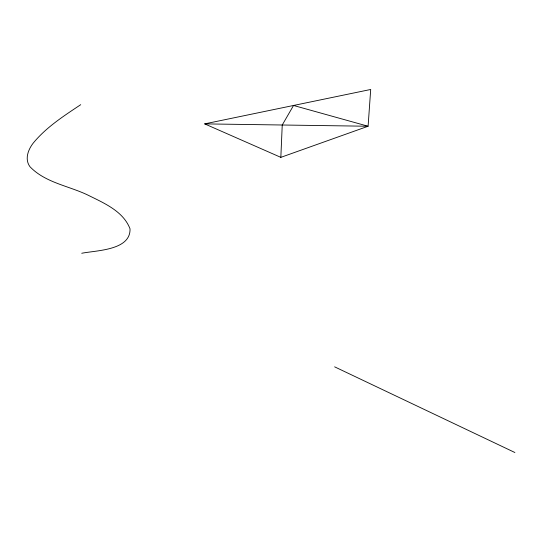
<?xml version="1.0" encoding="UTF-8"?>
<svg xmlns="http://www.w3.org/2000/svg" width="542" height="542" viewBox="0 0 542 542"><rect width="100%" height="100%" fill="white"/><g stroke="black" fill="none" stroke-linecap="round" stroke-linejoin="round"><path stroke-width="0.81" d="M280.837 157.356L282.24 125.006L293.54 105.466L368.099 126.245L370.701 89.477L204.686 123.881L280.837 157.356L368.099 126.245L204.686 123.881M80.724 104.674C63.78 115.981 46.206 127.235 33.17 143.169C28.096 149.721 24.458 159.314 29.966 166.719C45.243 182.729 68.712 185.818 87.967 195.127C103.786 203.006 123.285 211.123 130.026 228.826C130.791 250.472 96.171 250.35 81.74 253.263M334.631 366.839L514.9 452.523"/></g></svg>
